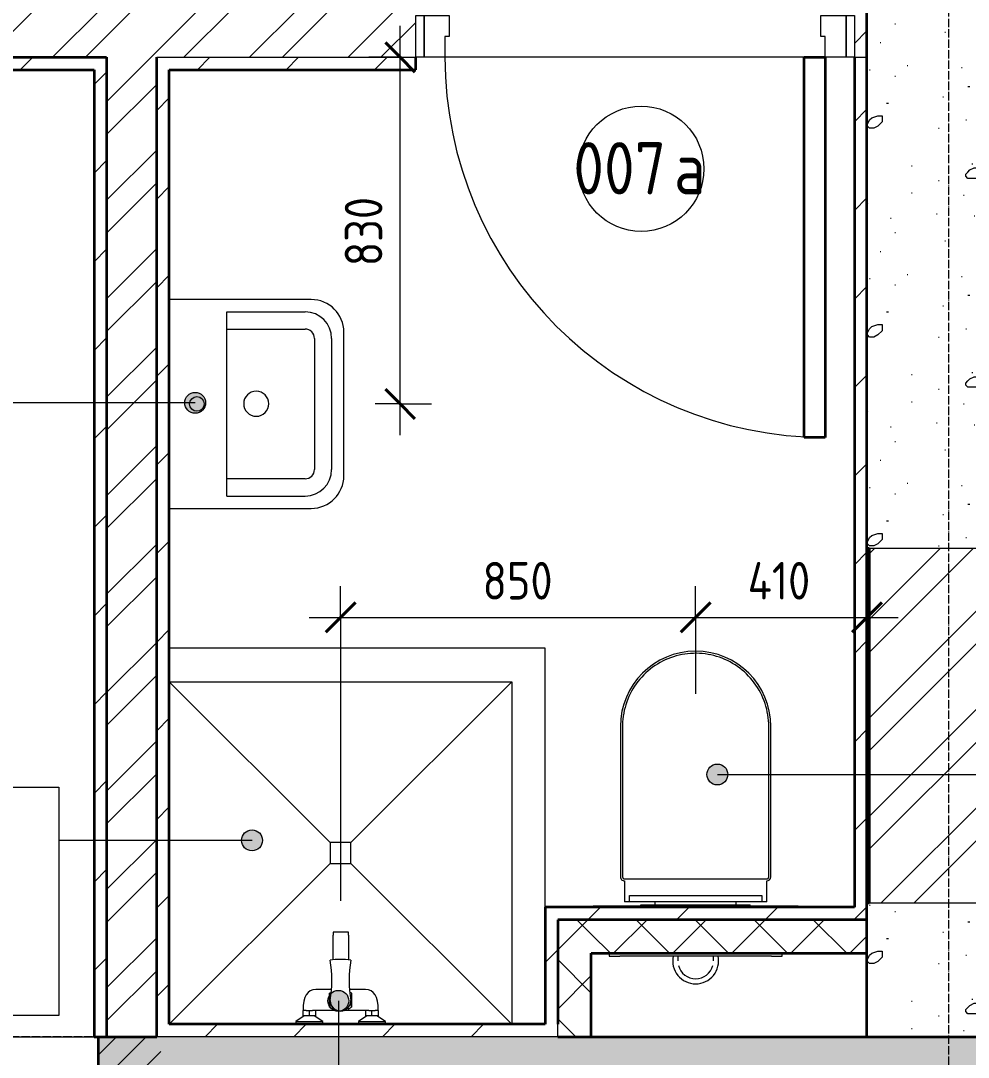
# Model space of a CAD drawing. Header units: millimetres. Extents: x -215207 to 92095, y -30385 to 123050.
# Drawn here: x 22344 to 24612, y 15311 to 17793 of the extents above; entities that cross this region are included whole.
import ezdxf

# ---------------------------------------------------------------- set-up
doc = ezdxf.new("R2010")
doc.units = ezdxf.units.MM
doc.linetypes.add('ADSK_Линия сетки', pattern=[25, 20, -2.5, 0, -2.5])
doc.linetypes.add('ADSK_Штриховая_ш2 п1_5', pattern=[4.5, 3, -1.5])
for name, color, linetype, lineweight in [('Аннотация', 7, 'Continuous', 20), ('Двери', 7, 'Continuous', 9), ('Марки помещений', 7, 'Continuous', 20), ('Обобщенные модели', 7, 'Continuous', 20), ('Оси', 7, 'Continuous', 9), ('Перекрытие', 7, 'Continuous', 20), ('Размеры', 7, 'Continuous', 9), ('Размеры-50', 7, 'Continuous', 9), ('Сантехника', 7, 'Continuous', 20), ('Стены наружные', 7, 'Continuous', 20), ('Стены штриховка', 7, 'Continuous', 9)]:
    doc.layers.add(name, color=color, linetype=linetype, lineweight=lineweight)
doc.styles.add('GOST Common_1', font='GOST_Common.ttf', dxfattribs={"width": 0.9, "height": 125})
doc.styles.add('GOST Common_2', font='GOST_Common.ttf', dxfattribs={"width": 0.9, "height": 90})
doc.dimstyles.new('ADSK_Основной_1_8_мм_синий', dxfattribs={"dimscale": 304.8, "dimtxt": 90.51435, "dimasz": 0.231955, "dimexe": 0.246063, "dimexo": 0.246063, "dimgap": 0.049213, "dimtad": 1, "dimdec": 0, "dimdsep": 46, "dimtxsty": 'GOST Common_2', "dimblk1": 'OBLIQUE', "dimblk2": 'OBLIQUE', "dimsah": 1, "dimcen": 0.09, "dimdle": 0.246063, "dimazin": 2, "dimtfac": 1, "dimtdec": 4, "dimtix": 1, "dimtmove": 0, "dimatfit": 3, "dimfxl": 0, "dimtvp": 1, "dimtolj": 1, "dimtzin": 0, "dimlwd": 20, "dimlwe": 20, "dimarcsym": 0})
pattern_1 = [(0, (335, 35), (500, 500), [1.676, -498.324]), (0, (105, 55), (500, 500), [1.676, -498.324]), (0, (110, 135), (500, 500), [5, -495]), (0, (235, 115), (500, 500), [1.676, -498.324]), (0, (465, 185), (500, 500), [1.676, -498.324]), (0, (160, 250), (500, 500), [1.676, -498.324]), (0, (55, 265), (500, 500), [1.676, -498.324]), (0, (160, 180), (500, 500), [1.676, -498.324]), (0, (215, 210), (500, 500), [1.676, -498.324]), (0, (170, 25), (500, 500), [1.676, -498.324]), (0, (250, 55), (500, 500), [1.676, -498.324]), (0, (345, 265), (500, 500), [1.676, -498.324]), (0, (425, 320), (500, 500), [1.676, -498.324]), (0, (170, 400), (500, 500), [1.676, -498.324]), (0, (230, 310), (500, 500), [1.676, -498.324]), (0, (360, 380), (500, 500), [1.676, -498.324]), (0, (415, 95), (500, 500), [5, -495]), (0, (435, 160), (500, 500), [1.676, -498.324]), (0, (350, 110), (500, 500), [1.676, -498.324]), (0, (475, 380), (500, 500), [1.676, -498.324]), (0, (400, 240), (500, 500), [1.676, -498.324]), (0, (375, 175), (500, 500), [1.676, -498.324]), (0, (305, 140), (500, 500), [1.676, -498.324]), (0, (185, 335), (500, 500), [1.676, -498.324]), (0, (125, 325), (500, 500), [1.676, -498.324]), (0, (40, 410), (500, 500), [1.676, -498.324]), (0, (295, 405), (500, 500), [1.676, -498.324]), (0, (280, 325), (500, 500), [1.676, -498.324]), (0, (295, 235), (500, 500), [1.676, -498.324]), (0, (95, 180), (500, 500), [1.676, -498.324]), (0, (50, 110), (500, 500), [1.676, -498.324]), (0, (40, 35), (500, 500), [1.676, -498.324]), (0, (435, 285), (500, 500), [1.676, -498.324]), (0, (475, 445), (500, 500), [1.676, -498.324]), (0, (365, 460), (500, 500), [1.676, -498.324]), (0, (305, 435), (500, 500), [1.676, -498.324]), (0, (120, 450), (500, 500), [1.676, -498.324]), (0, (35, 330), (500, 500), [1.676, -498.324]), (0, (100, 375), (500, 500), [1.676, -498.324]), (45, (160, 115), (0, 500.001), [7.071, -700.036]), (26.565, (165, 120), (500.0009, 500), [11.181, -1106.854]), (26.565, (175, 125), (500.0009, 500), [11.181, -1106.854]), (0, (185, 130), (500, 500), [10, -490]), (296.565, (195, 130), (500, -500.0009), [11.181, -1106.854]), (270, (200, 120), (500, -500), [5, -495]), (213.69, (200, 115), (-500.0004, -499.99923), [18.028, -1784.748]), (225, (185, 105), (6e-14, -500.001), [7.071, -700.036]), (153.435, (180, 100), (-500.0005, -0.0004), [11.181, -1106.854]), (135, (170, 105), (-500.001, 6e-14), [7.071, -700.036]), (135, (165, 110), (-500.001, 6e-14), [7.071, -700.036]), (270, (405, 65), (500, -500), [10, -490]), (45, (375, 55), (0, 500.001), [7.071, -700.036]), (225, (405, 50), (6e-14, -500.001), [14.142, -692.965]), (180, (385, 35), (-500, -500), [10, -490]), (90, (370, 40), (-500, 500), [5, -495]), (135, (375, 35), (-500.001, 6e-14), [7.071, -700.036]), (63.435, (370, 45), (-0.0004, 500.0005), [11.181, -1106.854]), (206.565, (395, 40), (-500.0009, -500), [11.181, -1106.854]), (270, (405, 55), (500, -500), [5, -495]), (0, (395, 65), (500, 500), [10, -490]), (18.435, (380, 60), (999.99934, 500.00095), [15.812, -1565.328]), (296.565, (365, 365), (500, -500.0009), [11.181, -1106.854]), (45, (335, 355), (0, 500.001), [7.071, -700.036]), (225, (365, 350), (6e-14, -500.001), [14.142, -692.965]), (153.435, (345, 335), (-500.0005, -0.0004), [11.181, -1106.854]), (90, (330, 340), (-500, 500), [5, -495]), (180, (335, 340), (-500, -500), [5, -495]), (63.435, (330, 345), (-0.0004, 500.0005), [11.181, -1106.854]), (206.565, (355, 340), (-500.0009, -500), [11.181, -1106.854]), (225, (370, 355), (6e-14, -500.001), [7.071, -700.036]), (0, (355, 365), (500, 500), [10, -490]), (18.435, (340, 360), (999.99934, 500.00095), [15.812, -1565.328]), (315, (135, 440), (500.001, 0), [7.071, -700.036]), (45, (110, 430), (0, 500.001), [7.071, -700.036]), (225, (140, 425), (6e-14, -500.001), [14.142, -692.965]), (180, (120, 415), (-500, -500), [10, -490]), (90, (105, 420), (-500, 500), [5, -495]), (135, (110, 415), (-500.001, 6e-14), [7.071, -700.036]), (45, (105, 425), (0, 500.001), [7.071, -700.036]), (180, (130, 415), (-500, -500), [10, -490]), (270, (140, 435), (500, -500), [10, -490]), (0, (125, 440), (500, 500), [10, -490]), (26.565, (115, 435), (500.0009, 500), [11.181, -1106.854])]
pattern_2 = [(45, (0, 0), (-117.8662, 117.8662), []), (45, (78.58, 0), (-117.8662, 117.8662), [])]
pattern_3 = [(45, (0, 0), (-106.066, 106.066), [])]
pattern_4 = [(45, (0, 0), (-70.71068, 70.71068), []), (135, (0, 0), (-70.71068, -70.71068), [])]

# ---------------------------------------------------------------- blocks, each defined once
blk = doc.blocks.new('Wall-hung vitreous china basin-The Gap-Roca-327476xx0 - 327476000 White-6836069-План подвала _Пищеблок_ - Привязка мокрых точек')
at = {"layer": 'Обобщенные модели'}
for p, q in [((124.9, 433), (-47, 433)), ((297, 433), (124.9, 433)), ((-32, 403.7), (282, 403.7)), ((-125, 355), (-125, 15)), ((-32, 362.4), (282, 362.4)), ((375, 15), (375, 355)), ((-95.6, 153), (-95.6, 340.2)), ((-54.3, 153), (-54.3, 340.2)), ((304.3, 340.2), (304.3, 153)), ((345.6, 153), (345.6, 340.2)), ((345.6, 153), (-95.6, 153))]:
    blk.add_line(p, q, dxfattribs=at)
blk.add_circle((125, 81.3), 17.5, dxfattribs=at)
for centre, radius, start, end in [((-47, 355), 78, 90, 180), ((297, 355), 78, 360, 90), ((-32, 340.2), 63.6, 90, 180), ((282, 340.2), 63.6, 0, 90), ((-32, 340.2), 22.3, 90, 180), ((282, 340.2), 22.3, 360, 90), ((124.6, 223.2), 30, 360, 180), ((124.6, 223.2), 30, 180, 360)]:
    blk.add_arc(centre, radius, start, end, dxfattribs=at)
blk = doc.blocks.new('AC_Дверь_Однопольная_Деревянная - Дв-9_1_2200х1000_Пр_Подвал_ПВХ-4936332-План подвала _Пищеблок_ - Привязка мокрых точек')
at = {"layer": 'Двери', "lineweight": 35}
for p, q in [((-455, 970), (-405, 970)), ((-455, 60), (-455, 970)), ((-405, 970), (-405, 60)), ((-405, 60), (-455, 60))]:
    blk.add_line(p, q, dxfattribs=at)
at = {"layer": 'Двери'}
for p, q in [((-525, 60), (-505, 60)), ((-525, -40), (-525, 60)), ((-505, 60), (-455, 60)), ((-505, -40), (-505, 60)), ((-505, 60), (-505, -40)), ((-455, 60), (-455, 10)), ((455, 60), (505, 60)), ((455, 10), (455, 60)), ((505, 60), (505, -40)), ((505, 60), (525, 60)), ((505, -40), (505, 60)), ((525, 60), (525, -40)), ((-455, 10), (-445, 10)), ((-445, 10), (-445, -40)), ((445, 10), (455, 10)), ((445, -40), (445, 10)), ((-505, -40), (-525, -40)), ((-445, -40), (-505, -40)), ((505, -40), (445, -40)), ((525, -40), (505, -40))]:
    blk.add_line(p, q, dxfattribs=at)
blk.add_arc((-455, 60), 910, 0, 90, dxfattribs=at)
blk = doc.blocks.new('ADSK_Инсталляция c унитазом - Инсталляция для унитаза-4770263-План подвала _Пищеблок_ - Привязка мокрых точек')
at = {"layer": 'Сантехника', "lineweight": 9}
for p, q in [((-181.8, 0), (-206.8, 0)), ((-181.8, 0), (181.8, 0)), ((206.7, 0), (181.8, 0)), ((-206.8, 0), (-206.8, -7)), ((206.7, -7), (206.7, 0)), ((-245, -117), (-245, -120)), ((-245, -120), (-215, -120)), ((-243.5, -118.5), (-243.5, -117)), ((-216.5, -118.5), (-243.5, -118.5)), ((-242.5, -117.5), (-217.5, -117.5)), ((-216.5, -117), (-216.5, -118.5)), ((-215, -117), (-215, -120)), ((-215, -120), (-215, -117)), ((-215, -120), (215, -120)), ((-130.9, -120), (-130.9, -123)), ((130.9, -123), (-130.9, -123)), ((-97, -123), (-97, -130)), ((97, -123), (97, -130)), ((130.9, -120), (130.9, -123)), ((215, -120), (215, -117)), ((215, -117), (215, -120)), ((215, -120), (245, -120)), ((216.5, -118.5), (216.5, -117)), ((243.5, -118.5), (216.5, -118.5)), ((217.5, -117.5), (242.5, -117.5)), ((243.5, -117), (243.5, -118.5)), ((245, -120), (245, -117))]:
    blk.add_line(p, q, dxfattribs=at)
at = {"layer": 'Сантехника'}
for p, q in [((-170, -130), (-158.2, -130)), ((-170, -130), (-170, -180)), ((-158.2, -130), (158.2, -130)), ((-158.2, -145), (-158.2, -130)), ((158.2, -145), (-158.2, -145)), ((158.2, -130), (170, -130)), ((158.2, -130), (158.2, -145)), ((170, -180), (170, -130)), ((-180, -190), (-180, -550)), ((-175, -190), (-175, -550)), ((170, -185), (-170, -185)), ((175, -550), (175, -190)), ((180, -550), (180, -190))]:
    blk.add_line(p, q, dxfattribs=at)
at = {"layer": 'Сантехника', "lineweight": 9, "flags": 128}
for points in [[(-42.7, 11.4), (-42.7, 11.4), (-42.7, 11.3), (-42.7, 11.1), (-42.7, 10.9), (-42.7, 10.6), (-42.7, 10.2), (-42.7, 9.7), (-42.7, 9.2), (-42.7, 8.6), (-42.7, 7.9), (-42.7, 7.2), (-42.7, 6.4), (-42.7, 5.5), (-42.7, 4.6), (-42.7, 3.6), (-42.7, 2.5), (-42.7, 1.4), (-42.7, 0.3)], [(42.7, 0), (42.7, 1.1), (42.7, 2.2), (42.7, 3.3), (42.7, 4.3), (42.7, 5.3), (42.7, 6.1), (42.7, 7), (42.7, 7.7), (42.7, 8.4), (42.7, 9), (42.7, 9.6), (42.7, 10), (42.7, 10.5), (42.7, 10.8), (42.7, 11.1), (42.7, 11.3), (42.7, 11.4), (42.7, 11.4), (42.7, 11.4)]]:
    blk.add_lwpolyline(points, dxfattribs=at)
at = {"layer": 'Сантехника', "flags": 128}
for points in [[(-170, -185), (-170.2, -185), (-170.4, -185), (-170.6, -185), (-170.8, -185.1), (-171, -185.1), (-171.2, -185.1), (-171.4, -185.2), (-171.6, -185.3), (-171.8, -185.3), (-171.9, -185.4), (-172.1, -185.5), (-172.3, -185.6), (-172.5, -185.7), (-172.7, -185.8), (-172.8, -185.9), (-173, -186), (-173.1, -186.1), (-173.3, -186.2), (-173.4, -186.4), (-173.6, -186.5), (-173.7, -186.7), (-173.9, -186.8), (-174, -187), (-174.1, -187.1), (-174.2, -187.3), (-174.3, -187.5), (-174.4, -187.6), (-174.5, -187.8), (-174.6, -188), (-174.7, -188.2), (-174.7, -188.4), (-174.8, -188.6), (-174.8, -188.8), (-174.9, -189), (-174.9, -189.2), (-175, -189.3), (-175, -189.5), (-175, -189.7), (-175, -189.9), (-175, -190)], [(175, -190), (175, -189.8), (175, -189.6), (175, -189.4), (174.9, -189.2), (174.9, -189), (174.9, -188.8), (174.8, -188.6), (174.7, -188.4), (174.7, -188.2), (174.6, -188.1), (174.5, -187.9), (174.4, -187.7), (174.3, -187.5), (174.2, -187.3), (174.1, -187.2), (174, -187), (173.9, -186.9), (173.8, -186.7), (173.6, -186.6), (173.5, -186.4), (173.3, -186.3), (173.2, -186.1), (173, -186), (172.9, -185.9), (172.7, -185.8), (172.5, -185.7), (172.4, -185.6), (172.2, -185.5), (172, -185.4), (171.8, -185.3), (171.6, -185.3), (171.4, -185.2), (171.2, -185.2), (171, -185.1), (170.8, -185.1), (170.7, -185), (170.5, -185), (170.3, -185), (170.1, -185), (170, -185)], [(-175, -550), (-174.9, -557), (-174.4, -564), (-173.7, -570.9), (-172.8, -577.9), (-171.5, -584.8), (-170, -591.6), (-168.2, -598.4), (-166.1, -605), (-163.8, -611.6), (-161.2, -618.1), (-158.3, -624.5), (-155.2, -630.8), (-151.9, -637), (-148.3, -643), (-144.4, -648.8), (-140.4, -654.5), (-136.1, -660), (-131.6, -665.4), (-126.8, -670.6), (-121.9, -675.5), (-116.8, -680.3), (-111.5, -684.9), (-106, -689.2), (-100.4, -693.4), (-94.6, -697.3), (-88.6, -700.9), (-82.5, -704.3), (-76.2, -707.5), (-69.9, -710.4), (-63.4, -713.1), (-56.8, -715.5), (-50.2, -717.7), (-43.4, -719.5), (-36.6, -721.1), (-29.7, -722.5), (-22.8, -723.5), (-15.9, -724.3), (-8.9, -724.8), (-1.9, -725), (5.1, -724.9), (12.1, -724.6), (19.1, -724), (26, -723.1), (32.9, -721.9), (39.8, -720.4), (46.5, -718.7), (53.3, -716.7), (59.9, -714.4), (66.4, -711.9), (72.8, -709.1), (79.1, -706.1), (85.3, -702.8), (91.4, -699.3), (97.2, -695.5), (103, -691.5), (108.6, -687.3), (114, -682.8), (119.2, -678.1), (124.2, -673.3), (129, -668.2), (133.7, -663), (138.1, -657.5), (142.3, -651.9), (146.2, -646.1), (150, -640.2), (153.4, -634.1), (156.7, -627.9), (159.7, -621.6), (162.4, -615.2), (164.9, -608.6), (167.1, -602), (169, -595.3), (170.7, -588.5), (172.1, -581.6), (173.2, -574.7), (174.1, -567.7), (174.7, -560.8), (175, -553.8), (175, -550)]]:
    blk.add_lwpolyline(points, dxfattribs=at)
at = {"layer": 'Сантехника', "lineweight": 9}
for radius, start, end in [(55, 90, 192.0258), (42.7, 90, 165), (55, 347.9742, 90), (42.7, 15, 90)]:
    blk.add_arc((0, 11.4), radius, start, end, dxfattribs=at)
at = {"layer": 'Сантехника'}
for centre, radius, start, end in [((-170, -190), 10, 90, 180), ((-170, -190), 5, 150, 180), ((-170, -190), 5, 150, 180), ((-170, -190), 5, 90, 120), ((-170, -190), 5, 90, 120), ((-170, -190), 5, 105, 120), ((170, -190), 10, 360, 90), ((170, -190), 5, 60, 90), ((170, -190), 5, 60, 90), ((170, -190), 5, 60, 75), ((170, -190), 5, 360, 30), ((170, -190), 5, 360, 30), ((0, -550), 180, 180, 360), ((0, -550), 175, 258.75, 258.9464), ((0, -550), 175, 258.75, 258.9464), ((0, -550), 175, 281.0536, 281.25), ((0, -550), 175, 281.0536, 281.25)]:
    blk.add_arc(centre, radius, start, end, dxfattribs=at)
at = {"layer": 'Сантехника', "lineweight": 9}
for points, knots in [([(-212.6, -117.1), (-212.8, -117.3), (-213.1, -117.6), (-213.4, -118), (-213.5, -118.2), (-213.7, -118.3), (-213.8, -118.5), (-213.9, -118.6), (-214.1, -118.7), (-214.2, -118.9), (-214.3, -119), (-214.4, -119.1), (-214.5, -119.3), (-214.6, -119.4), (-214.7, -119.5), (-214.8, -119.6), (-214.8, -119.7), (-214.9, -119.7), (-214.9, -119.8), (-215, -119.9), (-215, -119.9), (-215, -120)], [0.1428571, 0.1428571, 0.1428571, 0.1428571, 0.2857143, 0.3571429, 0.3928571, 0.4285714, 0.4642857, 0.5, 0.5357143, 0.5714286, 0.6071429, 0.6428571, 0.6785714, 0.7142857, 0.75, 0.7857143, 0.8214286, 0.8571429, 0.8928571, 0.9285714, 1, 1, 1, 1]), ([(215, -120), (215, -119.9), (215, -119.9), (214.9, -119.8), (214.9, -119.7), (214.8, -119.7), (214.8, -119.6), (214.7, -119.5), (214.6, -119.4), (214.5, -119.3), (214.4, -119.1), (214.3, -119), (214.2, -118.9), (214.1, -118.7), (213.9, -118.6), (213.8, -118.5), (213.7, -118.3), (213.5, -118.2), (213.4, -118), (213.1, -117.6), (212.8, -117.3), (212.6, -117.1)], [0, 0, 0, 0, 0.0714286, 0.1071429, 0.1428571, 0.1785714, 0.2142857, 0.25, 0.2857143, 0.3214286, 0.3571429, 0.3928571, 0.4285714, 0.4642857, 0.5, 0.5357143, 0.5714286, 0.6071429, 0.6428571, 0.7142857, 0.8571429, 0.8571429, 0.8571429, 0.8571429])]:
    blk.add_open_spline(points, degree=3, knots=knots, dxfattribs=at)
blk = doc.blocks.new('AC_Дверь_Однопольная_Стальная - Дн-17л_1170х2200h _ Подвал_ Л_Антипаника-5101140-План подвала _Пищеблок_ - Привязка мокрых точек')
at = {"layer": 'Двери', "lineweight": 20, "true_color": 0xff0000}
h = blk.add_hatch(dxfattribs=at)
h.set_pattern_fill('FP_2', color=1, style=0, pattern_type=2)
h.set_pattern_definition([(45, (0, 0), (-35.3553, 35.3553), [])])
h.paths.add_polyline_path([(-585, 225), (-735, 225), (-735, -225), (-585, -225)])
h.paths.add_polyline_path([(585, 225), (585, -225), (735, -225), (735, 225)])
at = {"layer": 'Двери', "lineweight": 35}
for p, q in [((495, 731.2), (495, 225)), ((535, 225), (535, 731.2)), ((495, 225), (535, 225))]:
    blk.add_line(p, q, dxfattribs=at)
at = {"layer": 'Двери', "linetype": 'ADSK_Штриховая_ш2 п1_5'}
for p, q in [((-585, 225), (-735, 225)), ((-585, -225), (-585, 225)), ((735, 225), (585, 225)), ((585, 225), (585, -225)), ((-735, -225), (-585, -225)), ((585, -225), (735, -225))]:
    blk.add_line(p, q, dxfattribs=at)
at = {"layer": 'Двери'}
for p, q in [((-565, 225), (-585, 225)), ((-585, 225), (-585, 155)), ((-535, 225), (-565, 225)), ((-565, 225), (-565, 155)), ((-565, 155), (-565, 225)), ((-535, 185), (-535, 225)), ((565, 225), (535, 225)), ((535, 225), (535, 185)), ((565, 155), (565, 225)), ((585, 225), (565, 225)), ((565, 225), (565, 155)), ((585, 155), (585, 225)), ((-525, 185), (-535, 185)), ((-525, 155), (-525, 185)), ((535, 185), (525, 185)), ((525, 185), (525, 155)), ((-585, 155), (-565, 155)), ((-565, 155), (-525, 155)), ((525, 155), (565, 155)), ((565, 155), (585, 155))]:
    blk.add_line(p, q, dxfattribs=at)
blk.add_arc((535, 225), 1070, 151.7481, 180, dxfattribs=at)
blk = doc.blocks.new('Душевой поддон 900мм - строй исполнение - Душевой поддон - строй исполнение-6787345-План подвала _Пищеблок_ - Привязка мокрых точек')
at = {"layer": 'Обобщенные модели'}
for p, q in [((0, 0), (385, -385)), ((435, -385), (820, 0)), ((820, 0), (820, -820)), ((900, -900), (900, 0)), ((435, -385), (385, -385)), ((385, -385), (385, -435)), ((435, -435), (435, -385)), ((0, -820), (385, -435)), ((385, -435), (435, -435)), ((820, -820), (435, -435)), ((820, -820), (0, -820)), ((280, -900), (900, -900))]:
    blk.add_line(p, q, dxfattribs=at)
blk = doc.blocks.new('ПрофСан_ПСМ-200-1 - PSM-200-1-V8-План подвала _Пищеблок_ - Привязка мокрых точек')
at = {"layer": 'Обобщенные модели', "lineweight": 9}
for centre, radius, start, end in [((0.5, -56.5), 24.9, 360, 180), ((-296.8, -105.1), 276.6, 349.8828, 10.1172), ((297.7, -105.1), 276.6, 169.8828, 190.1172), ((0.5, 30.7), 186, 262.307, 277.693)]:
    blk.add_arc(centre, radius, start, end, dxfattribs=at)
for points, knots in [([(-21.4, -44.6), (-21.6, -44.8), (-21.9, -45.5), (-22.4, -46.6), (-22.8, -47.7), (-23.1, -48.3), (-23.1, -48.5)], [0.6925576, 0.6925576, 0.6925576, 0.6925576, 0.7142857, 0.75, 0.7857143, 0.8022791, 0.8022791, 0.8022791, 0.8022791]), ([(-17.9, -39.6), (-17.9, -39.6), (-18.2, -40), (-18.9, -40.7), (-19.6, -41.7), (-20.1, -42.4), (-20.3, -42.7)], [0.5314978, 0.5314978, 0.5314978, 0.5314978, 0.5357143, 0.5714286, 0.6071429, 0.6371908, 0.6371908, 0.6371908, 0.6371908]), ([(-13.2, -35.6), (-13.4, -35.8), (-13.9, -36.1), (-14.5, -36.6), (-15.1, -37), (-15.6, -37.4), (-16, -37.8), (-16.2, -38), (-16.3, -38.1)], [0.365798, 0.365798, 0.365798, 0.365798, 0.3928571, 0.4107143, 0.4285714, 0.4464286, 0.4642857, 0.4733784, 0.4733784, 0.4733784, 0.4733784]), ([(-7.4, -32.8), (-7.6, -32.9), (-8.3, -33.1), (-9.1, -33.5), (-9.9, -33.8), (-10.6, -34.1), (-11, -34.4), (-11.3, -34.5), (-11.4, -34.6)], [0.1967317, 0.1967317, 0.1967317, 0.1967317, 0.2142857, 0.25, 0.2678571, 0.2857143, 0.3035714, 0.3106386, 0.3106386, 0.3106386, 0.3106386]), ([(0.5, -31.6), (-0.5, -31.6), (-2, -31.7), (-3.9, -31.9), (-4.9, -32.1), (-5.3, -32.2)], [0, 0, 0, 0, 0.0714286, 0.1071429, 0.1428571, 0.1428571, 0.1428571, 0.1428571]), ([(6.2, -32.2), (5.8, -32.1), (4.8, -31.9), (2.9, -31.7), (1.5, -31.6), (0.5, -31.6)], [0.8571429, 0.8571429, 0.8571429, 0.8571429, 0.8928571, 0.9285714, 1, 1, 1, 1]), ([(12.3, -34.6), (12.2, -34.5), (11.9, -34.4), (11.5, -34.1), (10.8, -33.8), (10, -33.5), (9.2, -33.1), (8.5, -32.9), (8.3, -32.8)], [0.6893614, 0.6893614, 0.6893614, 0.6893614, 0.6964286, 0.7142857, 0.7321429, 0.75, 0.7857143, 0.8032683, 0.8032683, 0.8032683, 0.8032683]), ([(17.2, -38.1), (17.2, -38), (16.7, -37.6), (16.2, -37.1), (15.4, -36.6), (14.8, -36.1), (14.4, -35.8), (14.1, -35.6)], [0.5266216, 0.5266216, 0.5266216, 0.5266216, 0.5357143, 0.5714286, 0.5892857, 0.6071429, 0.634202, 0.634202, 0.634202, 0.634202]), ([(21.2, -42.7), (21, -42.4), (20.5, -41.7), (19.8, -40.7), (19.1, -40), (18.8, -39.6), (18.8, -39.6)], [0.3628092, 0.3628092, 0.3628092, 0.3628092, 0.3928571, 0.4285714, 0.4642857, 0.4685022, 0.4685022, 0.4685022, 0.4685022]), ([(24.1, -48.5), (24, -48.3), (23.8, -47.7), (23.3, -46.6), (22.8, -45.5), (22.5, -44.8), (22.3, -44.6)], [0.1977209, 0.1977209, 0.1977209, 0.1977209, 0.2142857, 0.25, 0.2857143, 0.3074424, 0.3074424, 0.3074424, 0.3074424])]:
    blk.add_open_spline(points, degree=3, knots=knots, dxfattribs=at)
for points in [[(-23.8, -50.6), (-24.2, -52.5), (-24.4, -54.5), (-24.4, -56.5)], [(25.4, -56.5), (25.4, -54.5), (25.1, -52.5), (24.7, -50.6)]]:
    blk.add_open_spline(points, degree=3, dxfattribs=at)
at = {"layer": 'Сантехника'}
for p, q in [((-107.5, 0), (-107.5, -6.4)), ((-107.5, -6.4), (-87, -20)), ((-42.5, -6.4), (-107.5, -6.4)), ((-90, -20), (-75, -20)), ((-90, -33), (-90, -20)), ((-75, -20), (-60, -20)), ((-75, -20), (-75, -33)), ((-63, -20), (-42.5, -6.4)), ((-60, -20), (-60, -33)), ((-42.5, -6.4), (-42.5, 0)), ((42.5, 0), (42.5, -6.3)), ((42.5, -6.3), (63, -20)), ((107.5, -6.3), (42.5, -6.3)), ((60, -20), (75, -20)), ((60, -33), (60, -20)), ((75, -20), (90, -20)), ((75, -33), (75, -20)), ((87, -20), (107.5, -6.3)), ((90, -20), (90, -33)), ((107.5, -6.3), (107.5, 0)), ((-90.2, -33), (-82.9, -33)), ((-75, -33), (-82.9, -33)), ((-67.1, -33), (-75, -33)), ((-67.1, -33), (-19.2, -33)), ((-25.9, -74.7), (-25.9, -40.6)), ((-25.9, -40.6), (-24, -53.3)), ((-19.2, -38.3), (-19.2, -33)), ((-19.2, -33), (-7.4, -33)), ((8.3, -33), (18, -33)), ((18, -33), (18, -37.3)), ((18, -33), (67.1, -33)), ((24.6, -50.9), (26.5, -40.6)), ((26.5, -40.6), (26.5, -74.7)), ((75, -33), (67.1, -33)), ((82.9, -33), (75, -33)), ((82.9, -33), (89.9, -33)), ((-25.9, -74.7), (-24.1, -60.9)), ((26.5, -74.7), (24.7, -63.9)), ((-59.4, -83.2), (-22.1, -83.2)), ((23, -83.2), (59.1, -83.2)), ((-19.2, -212.8), (-19.2, -154)), ((18, -154.1), (18, -212.8)), ((-19.2, -212.8), (-19.2, -220)), ((-19.2, -220), (18, -220)), ((18, -220), (18, -212.8))]:
    blk.add_line(p, q, dxfattribs=at)
for points in [[(-90.2, -33), (-90.2, -66.5), (-79.9, -83.2), (-59.4, -83.2)], [(-25.9, -40.6), (-24.9, -39.9), (-22.6, -38.7), (-20.3, -37.6), (-19.2, -37.1)], [(-19.2, -38.3), (-17.1, -37.1), (-14.9, -36.1), (-12.6, -35.3)], [(14.3, -35.7), (15.5, -36.2), (16.7, -36.7), (18, -37.3)], [(18, -36.3), (19.5, -36.9), (22.5, -38.2), (25.2, -39.8), (26.5, -40.6)], [(59.1, -83.2), (79.6, -83.2), (89.9, -66.5), (89.9, -33)], [(-22.6, -76.6), (-23.8, -76), (-24.9, -75.3), (-25.9, -74.7)], [(26.5, -74.7), (25.6, -75.2), (24.6, -75.8), (23.6, -76.3)]]:
    blk.add_open_spline(points, degree=3, dxfattribs=at)
blk = doc.blocks.new('ADSK_Марка_Помещение_ОдноЗначение1 - Номер 2-461912-План подвала _Пищеблок_ - Привязка мокрых точек')
at = {"layer": 'Марки помещений'}
blk.add_circle((0, 0), 3, dxfattribs=at)
blk = doc.blocks.new('DIMBLOCK17-План подвала _Пищеблок_ - Привязка мокрых точек')
at = {"layer": 'Размеры-50', "color": 5, "lineweight": 20, "true_color": 0x0000ff, "transparency": 16777216}
for p, q in [((23109.3, 16364.3), (23109.3, 16439.3)), ((23959, 16364.3), (23959, 16439.3)), ((23034.3, 16364.3), (23959, 16364.3)), ((23109.3, 16364.3), (23109.3, 15685.3)), ((23959, 16364.3), (23959, 16181.4))]:
    blk.add_line(p, q, dxfattribs=at)
at = {"layer": 'Размеры-50', "color": 5, "lineweight": 40, "true_color": 0x0000ff, "transparency": 16777216}
for p, q in [((23109.3, 16364.3), (23144.7, 16399.7)), ((23959, 16364.3), (23994.4, 16399.7)), ((23109.3, 16364.3), (23074, 16329)), ((23959, 16364.3), (23923.7, 16329))]:
    blk.add_line(p, q, dxfattribs=at)
at = {"layer": 'Размеры-50', "color": 0, "lineweight": 20, "transparency": 16777216, "insert": (23449, 16497), "char_height": 90, "width": 204.348, "attachment_point": 1, "line_spacing_factor": 1.022761, "style": 'GOST Common_2'}
blk.add_mtext('850', dxfattribs=at)
blk = doc.blocks.new('_Oblique')
at = {"color": 0, "linetype": 'ByBlock', "lineweight": -2}
blk.add_line((-0.5, -0.5), (0.5, 0.5), dxfattribs=at)
blk = doc.blocks.new('DIMBLOCK18-План подвала _Пищеблок_ - Привязка мокрых точек')
at = {"layer": 'Размеры-50', "color": 5, "lineweight": 20, "true_color": 0x0000ff, "transparency": 16777216}
for p, q in [((23959, 16364.3), (23959, 16439.3)), ((24369, 16364.3), (24369, 16439.3)), ((23959, 16364.3), (24444, 16364.3)), ((23959, 16364.3), (23959, 16181.4)), ((24369, 16364.3), (24369, 16339.3))]:
    blk.add_line(p, q, dxfattribs=at)
at = {"layer": 'Размеры-50', "color": 5, "lineweight": 40, "true_color": 0x0000ff, "transparency": 16777216}
for p, q in [((23959, 16364.3), (23994.4, 16399.7)), ((24369, 16364.3), (24404.4, 16399.7)), ((23959, 16364.3), (23923.7, 16329)), ((24369, 16364.3), (24333.7, 16329))]:
    blk.add_line(p, q, dxfattribs=at)
at = {"layer": 'Размеры-50', "color": 0, "lineweight": 20, "transparency": 16777216, "insert": (24083.5, 16497), "char_height": 90, "width": 193.302, "attachment_point": 1, "line_spacing_factor": 1.022761, "style": 'GOST Common_2'}
blk.add_mtext('410', dxfattribs=at)
blk = doc.blocks.new('DIMBLOCK19-План подвала _Пищеблок_ - Привязка мокрых точек')
at = {"layer": 'Размеры-50', "color": 5, "lineweight": 20, "true_color": 0x0000ff, "transparency": 16777216}
for p, q in [((23251.8, 16800.3), (23251.8, 17780.3)), ((23251.8, 17705.3), (23176.8, 17705.3)), ((23251.8, 17705.3), (23276.8, 17705.3)), ((23251.8, 16875.3), (23192.3, 16875.3)), ((23251.8, 16875.3), (23326.8, 16875.3))]:
    blk.add_line(p, q, dxfattribs=at)
at = {"layer": 'Размеры-50', "color": 5, "lineweight": 40, "true_color": 0x0000ff, "transparency": 16777216}
for p, q in [((23251.8, 17705.3), (23216.4, 17740.6)), ((23251.8, 17705.3), (23287.1, 17669.9)), ((23251.8, 16875.3), (23216.4, 16910.6)), ((23251.8, 16875.3), (23287.1, 16839.9))]:
    blk.add_line(p, q, dxfattribs=at)
at = {"layer": 'Размеры-50', "color": 0, "lineweight": 20, "transparency": 16777216, "insert": (23119.2, 17205.1), "char_height": 90, "width": 204.348, "attachment_point": 1, "rotation": 90, "line_spacing_factor": 1.022761, "style": 'GOST Common_2'}
blk.add_mtext('830', dxfattribs=at)

msp = doc.modelspace()

# ---------------------------------------------------------------- hatches: boundary and pattern name
at = {"layer": 'Аннотация', "lineweight": 9, "true_color": 0x0000ff}
h = msp.add_hatch(color=5, dxfattribs=at)
edge = h.paths.add_edge_path()
edge.add_arc((22761.1, 16878), 25, 0, 360)
h = msp.add_hatch(color=5, dxfattribs=at)
edge = h.paths.add_edge_path()
edge.add_arc((24011, 15988.2), 25, 0, 360)
h = msp.add_hatch(color=5, dxfattribs=at)
edge = h.paths.add_edge_path()
edge.add_arc((22897.2, 15830.5), 25, 0, 360)
h = msp.add_hatch(color=5, dxfattribs=at)
edge = h.paths.add_edge_path()
edge.add_arc((23103.8, 15446.3), 25, 0, 360)
at = {"layer": 'Стены наружные', "lineweight": 9, "true_color": 0xc0c0c0}
h = msp.add_hatch(dxfattribs=at)
h.set_pattern_fill('FP_1', color=9, style=0, pattern_type=2)
h.set_pattern_definition(pattern_1)
h.paths.add_polyline_path([(24759, 15360.3), (24759, 15680.3), (24369, 15680.3), (24369, 15360.3)])
h.paths.add_polyline_path([(24754, 16530.3), (24759, 16530.3), (24759, 19770.3), (24369, 19770.3), (24369, 16530.3), (24374, 16530.3)])
at = {"layer": 'Стены наружные', "lineweight": 9}
h = msp.add_hatch(dxfattribs=at)
h.set_pattern_fill('FP_3', color=256, style=0, pattern_type=2)
h.set_pattern_definition(pattern_2)
h.paths.add_polyline_path([(22669, 17705.3), (23289, 17705.3), (23289, 17825.3), (21224, 17825.3), (21224, 17705.3), (22549, 17705.3)])
h.paths.add_polyline_path([(24339, 17705.3), (24369, 17705.3), (24369, 17825.3), (24339, 17825.3), (24339, 17805.3)])
h = msp.add_hatch(dxfattribs=at)
h.set_pattern_fill('FP_8', color=256, style=0, pattern_type=2)
h.set_pattern_definition(pattern_3)
h.paths.add_polyline_path([(21224, 17675.3), (22549, 17675.3), (22549, 17705.3), (21224, 17705.3)])
h = msp.add_hatch(dxfattribs=at)
h.set_pattern_fill('FP_3', color=256, style=0, pattern_type=2)
h.set_pattern_definition(pattern_2)
h.paths.add_polyline_path([(22549, 15360.3), (22669, 15360.3), (22669, 17705.3), (22549, 17705.3), (22549, 15686)])
h = msp.add_hatch(dxfattribs=at)
h.set_pattern_fill('FP_8', color=256, style=0, pattern_type=2)
h.set_pattern_definition(pattern_3)
h.paths.add_polyline_path([(24369, 17675.3), (24369, 17705.3), (24339, 17705.3), (24339, 17675.3)])
h.paths.add_polyline_path([(22669, 17675.3), (23289, 17675.3), (23289, 17705.3), (22669, 17705.3)])
h = msp.add_hatch(dxfattribs=at)
h.set_pattern_fill('FP_8', color=256, style=0, pattern_type=2)
h.set_pattern_definition(pattern_3)
h.paths.add_polyline_path([(22541.3, 15360.3), (22549, 15360.3), (22549, 17675.3), (22519, 17675.3), (22519, 15360.3), (22529, 15360.3)])
h = msp.add_hatch(dxfattribs=at)
h.set_pattern_fill('FP_8', color=256, style=0, pattern_type=2)
h.set_pattern_definition(pattern_3)
h.paths.add_polyline_path([(22699, 15390.3), (22699, 17675.3), (22669, 17675.3), (22669, 15390.3)])
h = msp.add_hatch(dxfattribs=at)
h.set_pattern_fill('FP_8', color=256, style=0, pattern_type=2)
h.set_pattern_definition(pattern_3)
h.paths.add_polyline_path([(24339, 15640.3), (24369, 15640.3), (24369, 17675.3), (24339, 17675.3), (24339, 15670.3)])
h = msp.add_hatch(dxfattribs=at)
h.set_pattern_fill('FP_3', color=256, style=0, pattern_type=2)
h.set_pattern_definition(pattern_2)
h.paths.add_polyline_path([(24374, 15680.3), (24754, 15680.3), (24754, 16530.3), (24374, 16530.3), (24374, 15686)])
h = msp.add_hatch(dxfattribs=at)
h.set_pattern_fill('FP_8', color=256, style=0, pattern_type=2)
h.set_pattern_definition(pattern_3)
h.paths.add_polyline_path([(24310.2, 15640.3), (24339, 15640.3), (24339, 15670.3), (23599, 15670.3), (23599, 15640.3), (24199.7, 15640.3)])
h = msp.add_hatch(dxfattribs=at)
h.set_pattern_fill('FP_8', color=256, style=0, pattern_type=2)
h.set_pattern_definition(pattern_3)
h.paths.add_polyline_path([(23599, 15390.3), (23629, 15390.3), (23629, 15640.3), (23599, 15640.3), (23599, 15463.3)])
h = msp.add_hatch(dxfattribs=at)
h.set_pattern_fill('FP_9', color=256, style=0, pattern_type=2)
h.set_pattern_definition(pattern_4)
h.paths.add_polyline_path([(23629, 15360.3), (23709, 15360.3), (23709, 15640.3), (23629, 15640.3), (23629, 15390.3)])
h = msp.add_hatch(dxfattribs=at)
h.set_pattern_fill('FP_9', color=256, style=0, pattern_type=2)
h.set_pattern_definition(pattern_4)
h.paths.add_polyline_path([(24310.2, 15560.3), (24369, 15560.3), (24369, 15640.3), (23709, 15640.3), (23709, 15560.3), (24089.1, 15560.3)])
h = msp.add_hatch(dxfattribs=at)
h.set_pattern_fill('FP_8', color=256, style=0, pattern_type=2)
h.set_pattern_definition(pattern_3)
h.paths.add_polyline_path([(23094.1, 15360.3), (23629, 15360.3), (23629, 15390.3), (22669, 15390.3), (22669, 15360.3), (23038.8, 15360.3)])
at = {"layer": 'Стены наружные', "lineweight": 9, "true_color": 0xc0c0c0}
h = msp.add_hatch(dxfattribs=at)
h.set_pattern_fill('FP_1', color=9, style=0, pattern_type=2)
h.set_pattern_definition(pattern_1)
h.paths.add_polyline_path([(27264, 14910.3), (27264, 15360.3), (22529, 15360.3), (22529, 14910.3), (26079.1, 14910.3)])
h.paths.add_polyline_path([(21209, 14910.3), (21359, 14910.3), (21359, 15360.3), (21064, 15360.3), (21064, 14910.3)])
h.paths.add_polyline_path([(19744, 14910.3), (19894, 14910.3), (19894, 15360.3), (17141, 15360.3), (17141, 14910.3), (19003.6, 14910.3)])

# ---------------------------------------------------------------- linework, layer by layer
at = {"layer": 'Аннотация', "color": 5, "lineweight": 9, "true_color": 0x0000ff}
for p, q in [((22761.1, 16878), (22286.7, 16878)), ((24011, 15988.2), (24960.9, 15988.2)), ((22897.2, 15830.5), (22435.1, 15830.5)), ((23103.8, 15446.3), (23103.8, 14067.6))]:
    msp.add_line(p, q, dxfattribs=at)
at = {"layer": 'Аннотация', "color": 5, "lineweight": 9, "true_color": 0x0000ff, "flags": 128}
msp.add_lwpolyline([(20382.9, 15957.8), (22435.1, 15957.8), (22435.1, 15411.3), (20382.9, 15411.3)], close=True, dxfattribs=at)
at = {"layer": 'Аннотация', "color": 5, "lineweight": 9, "true_color": 0x0000ff}
for centre in [(22761.1, 16878), (24011, 15988.2), (22897.2, 15830.5), (23103.8, 15446.3)]:
    msp.add_circle(centre, 25, dxfattribs=at)
at = {"layer": 'Оси', "linetype": 'ADSK_Линия сетки'}
for p, q in [((24564, 28364.8), (24564, 12881.8)), ((30346.9, 15360.3), (14186, 15360.3))]:
    msp.add_line(p, q, dxfattribs=at)
at = {"layer": 'Перекрытие', "color": 49, "true_color": 0x464646}
for p, q in [((24219, 17705.3), (23359, 17705.3)), ((21359, 15360.3), (22519, 15360.3))]:
    msp.add_line(p, q, dxfattribs=at)
at = {"layer": 'Стены наружные', "lineweight": 35}
for p, q in [((24369, 15360.3), (24369, 19435.3)), ((21224, 17705.3), (22549, 17705.3)), ((22549, 17705.3), (22549, 15360.3)), ((22669, 15360.3), (22669, 17705.3)), ((23289, 17675.3), (23289, 17705.3)), ((24339, 17705.3), (24339, 15670.3)), ((21194, 17675.3), (22519, 17675.3)), ((22519, 17675.3), (22519, 15360.3)), ((22699, 17675.3), (23289, 17675.3)), ((22699, 15390.3), (22699, 17675.3)), ((24369, 16530.3), (24374, 16530.3)), ((24374, 16530.3), (24374, 15680.3)), ((24339, 15670.3), (23599, 15670.3)), ((23599, 15670.3), (23599, 15390.3)), ((24374, 15680.3), (24369, 15680.3)), ((24369, 15640.3), (23629, 15640.3)), ((23629, 15640.3), (23629, 15390.3)), ((23709, 15560.3), (24369, 15560.3)), ((23709, 15360.3), (23709, 15560.3)), ((23599, 15390.3), (22699, 15390.3)), ((22519, 15360.3), (22669, 15360.3)), ((22529, 15360.3), (22529, 14770.3)), ((23629, 15360.3), (27264, 15360.3))]:
    msp.add_line(p, q, dxfattribs=at)
at = {"layer": 'Стены наружные'}
for p, q in [((24374, 16530.3), (24754, 16530.3)), ((24754, 15680.3), (24374, 15680.3)), ((23629, 15360.3), (22669, 15360.3))]:
    msp.add_line(p, q, dxfattribs=at)
at = {"layer": 'Стены штриховка'}
for p, q in [((22669, 17705.3), (23289, 17705.3)), ((24339, 17705.3), (24369, 17705.3)), ((23629, 15360.3), (23629, 15390.3))]:
    msp.add_line(p, q, dxfattribs=at)

# ---------------------------------------------------------------- block references
at = {"layer": 'Двери', "color": 8, "true_color": 0x7f7f7f, "rotation": 180}
msp.add_blockref('AC_Дверь_Однопольная_Деревянная - Дв-9_1_2200х1000_Пр_Подвал_ПВХ-4936332-План подвала _Пищеблок_ - Привязка мокрых точек', (23814, 17765.3), dxfattribs=at)
at = {"layer": 'Двери', "linetype": 'ADSK_Штриховая_ш2 п1_5', "rotation": 180}
msp.add_blockref('AC_Дверь_Однопольная_Стальная - Дн-17л_1170х2200h _ Подвал_ Л_Антипаника-5101140-План подвала _Пищеблок_ - Привязка мокрых точек', (21944, 15135.3), dxfattribs=at)
at = {"layer": 'Марки помещений', "xscale": 49.99999999999998, "yscale": 49.99999999999998, "zscale": 49.99999999999998}
msp.add_blockref('ADSK_Марка_Помещение_ОдноЗначение1 - Номер 2-461912-План подвала _Пищеблок_ - Привязка мокрых точек', (23828.8, 17438.3), dxfattribs=at)
at = {"layer": 'Обобщенные модели', "rotation": 89.99999999999964}
msp.add_blockref('Душевой поддон 900мм - строй исполнение - Душевой поддон - строй исполнение-6787345-План подвала _Пищеблок_ - Привязка мокрых точек', (22699, 15390.3), dxfattribs=at)
at = {"layer": 'Сантехника'}
for name, p, rotation in [('Wall-hung vitreous china basin-The Gap-Roca-327476xx0 - 327476000 White-6836069-План подвала _Пищеблок_ - Привязка мокрых точек', (22684, 17000.3), 269.9999999999999), ('ADSK_Инсталляция c унитазом - Инсталляция для унитаза-4770263-План подвала _Пищеблок_ - Привязка мокрых точек', (23959, 15553.3), 180), ('ПрофСан_ПСМ-200-1 - PSM-200-1-V8-План подвала _Пищеблок_ - Привязка мокрых точек', (23109.3, 15390.3), 180)]:
    msp.add_blockref(name, p, dxfattribs=dict(at, rotation=rotation))

# ---------------------------------------------------------------- texts
at = {"layer": 'Марки помещений', "lineweight": 9, "char_height": 125, "attachment_point": 1, "style": 'GOST Common_1'}
for s, insert, width in [('007', (23666.1, 17502.1), 292.215), ('\\fGOST Common|b0|i0|c204|p34|;\\W.9;а', (23907.2, 17502.1), 108.228)]:
    msp.add_mtext(s, dxfattribs=dict(at, insert=insert, width=width))

# ---------------------------------------------------------------- dimensions: what is measured, and where the dimension line sits
at = {"layer": 'Размеры', "color": 5, "lineweight": 20, "true_color": 0x0000ff}
dim = msp.add_linear_dim(base=(23251.8, 17705.3), p1=(23117.3, 16875.3), p2=(23201.8, 17705.3), angle=90, dimstyle='ADSK_Основной_1_8_мм_синий', override={"dimpost": '<>', "dimfxl": 834.283178}, dxfattribs=at)
dim.commit()
dim.dimension.update_dxf_attribs({"geometry": 'DIMBLOCK19-План подвала _Пищеблок_ - Привязка мокрых точек', "text_midpoint": (23191.8, 17290.3)})
for base, p1, p2, override, picture, middle in [((23959, 16364.3), (23109.3, 15610.3), (23959, 16106.4), {"dimpost": '<>', "dimfxl": 983.958557}, 'DIMBLOCK17-План подвала _Пищеблок_ - Привязка мокрых точек', (23534.2, 16424.3)), ((24369, 16364.3), (23959, 16106.4), (24369, 16414.3), {"dimpost": '<>', "dimfxl": 512.747253}, 'DIMBLOCK18-План подвала _Пищеблок_ - Привязка мокрых точек', (24164, 16424.3))]:
    dim = msp.add_linear_dim(base=base, p1=p1, p2=p2, dimstyle='ADSK_Основной_1_8_мм_синий', override=override, dxfattribs=at)
    dim.commit()
    dim.dimension.update_dxf_attribs({"geometry": picture, "text_midpoint": middle})

doc.saveas('drawing.dxf')
